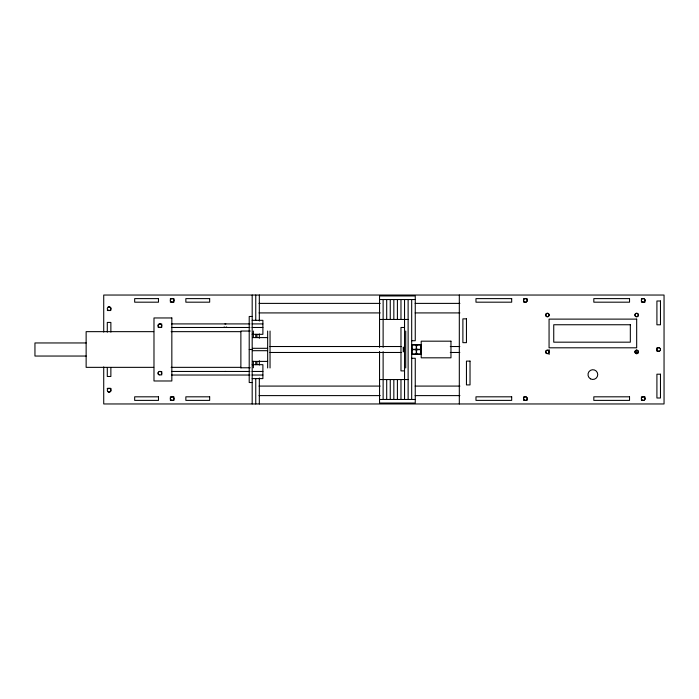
<?xml version="1.0" encoding="UTF-8"?>
<svg xmlns="http://www.w3.org/2000/svg" width="699" height="699" viewBox="0 0 699 699"><rect width="100%" height="100%" fill="white"/><g stroke="black" fill="none" stroke-linecap="round" stroke-linejoin="round"><path stroke-width="1.05" d="M412.122 344.738L412.122 354.262M416.884 344.738L416.019 349.666L416.884 354.262M416.019 344.738L416.884 349.666L416.019 354.262M420.781 354.262L420.781 344.738M171.272 298.613L173.064 298.613M526.268 298.613L523.595 298.613L523.595 301.295M642.329 298.613L644.111 298.613M379.548 299.53L415.258 299.53M173.955 302.186L170.381 302.186L170.381 298.613M523.595 302.186L526.268 302.186M645.002 302.186L641.437 302.186L641.437 298.613M259.032 303.392L380.212 303.392M415.145 303.392L459.907 303.392M108.188 306.948L109.97 306.948M107.296 310.513L110.87 310.513M259.032 312.916L380.212 312.916M415.145 312.916L459.907 312.916M252.182 316.472L249.211 316.472L249.211 382.528L252.182 382.528M379.548 319.46L408.12 319.46M252.182 320.334L262.894 320.334L262.894 334.323L252.182 334.323M159.04 323.908L160.831 323.908M171.438 323.908L249.91 323.908M252.077 323.908L262.894 323.908M158.149 327.482L161.722 327.482L161.722 323.908M171.438 327.482L249.91 327.482M252.077 327.482L262.894 327.482M404.546 327.482L400.973 327.482L400.973 370.889L404.546 370.889M250.251 331.046L240.875 331.046L240.875 367.954M153.701 331.649L86.134 331.649L86.134 367.351L153.701 367.351M171.133 331.649L240.875 331.649M252.461 337.6L267.656 337.6M411.685 340.728L415.258 340.728L415.258 295.957L379.548 295.957L379.548 347.351M86.134 342.956L34.95 342.956L34.95 356.044L86.134 356.044M411.685 344.738L421.209 344.738M412.122 344.904L416.019 344.904M416.884 344.904L420.781 344.904M269.91 346.521L401.619 346.521M450.278 346.521L459.82 346.521M657.803 347.718L659.585 347.718M252.461 348.312L267.656 348.312M412.122 349.334L416.019 349.334M416.884 349.334L420.781 349.334M249.211 349.5L252.182 349.5M412.122 349.666L416.019 349.666M416.884 349.666L420.781 349.666M252.461 350.688L267.656 350.688M657.803 351.282L659.585 351.282M269.91 352.479L401.619 352.479M450.278 352.479L459.82 352.479M412.122 354.096L416.019 354.096M416.884 354.096L420.781 354.096M411.685 354.262L421.209 354.262M411.685 358.272L415.258 358.272L415.258 403.043L379.548 403.043L379.548 351.405M252.461 361.4L267.656 361.4M252.182 364.677L262.894 364.677L262.894 378.605L252.182 378.605M171.133 367.351L240.875 367.351M240.875 367.77L250.251 367.77M159.04 371.457L160.831 371.457M171.438 371.457L249.91 371.457M252.077 371.457L262.894 371.457M171.438 375.031L249.91 375.031M252.077 375.031L262.894 375.031M379.548 379.54L408.12 379.54M259.032 386.084L380.212 386.084M415.145 386.084L459.907 386.084M107.296 388.382L110.87 388.382M107.296 388.487L110.87 388.487M108.188 392.052L109.97 392.052M259.032 395.608L380.212 395.608M415.145 395.608L459.907 395.608M173.955 396.814L170.381 396.814L170.381 400.387M523.595 396.814L526.268 396.814M645.002 396.814L641.437 396.814L641.437 400.387M379.548 399.47L415.258 399.47M171.272 400.387L173.064 400.387M526.268 400.387L523.595 400.387L523.595 397.705M642.329 400.387L644.111 400.387M660.476 348.609L660.476 350.391M656.911 347.718L656.911 351.282M645.002 299.504L645.002 301.295M645.002 397.705L645.002 399.496M636.675 350.129L636.675 353.694M549.064 349.561L549.064 354.542M527.16 298.613L527.16 301.295M527.16 397.705L527.16 400.387M459.313 295.039L459.313 403.961M416.447 344.738L416.447 354.262M411.685 299.53L411.685 399.47M408.12 299.53L408.12 399.47M405.735 331.046L405.735 367.954M404.546 299.53L404.546 399.47M400.973 299.53L400.973 319.46M400.973 379.54L400.973 399.47M397.408 299.53L397.408 319.46M397.408 379.54L397.408 399.47M393.834 299.53L393.834 319.46M393.834 379.54L393.834 399.47M390.26 299.53L390.26 319.46M390.26 379.54L390.26 399.47M386.696 299.53L386.696 319.46M386.696 379.54L386.696 399.47M383.122 299.53L383.122 347.351M383.122 351.649L383.122 399.47M270.041 331.046L270.041 367.954M267.656 331.046L267.656 367.954M259.329 295.039L259.329 321.016M259.329 333.965L259.329 338.255M259.329 360.745L259.329 365.035M259.329 377.984L259.329 403.961M256.944 334.323L256.944 337.573M256.944 361.427L256.944 364.677M255.755 295.039L255.755 320.334M255.755 334.323L255.755 337.573M255.755 361.427L255.755 364.677M255.755 378.605L255.755 403.961M253.379 331.046L253.379 337.53M253.379 361.287L253.379 367.77M252.182 295.039L252.182 403.961M173.955 298.613L173.955 301.295M173.955 397.705L173.955 400.387M161.722 371.457L161.722 375.031M158.149 324.799L158.149 326.59M158.149 372.357L158.149 374.14M110.87 307.84L110.87 309.622M110.87 332.147L110.87 322.422L107.296 322.422L107.296 332.147M110.87 367.831L110.87 376.481L107.296 376.481L107.296 367.831M110.87 389.378L110.87 391.16M103.723 332.077L103.723 295.039L664.05 295.039L664.05 403.961L103.723 403.961L103.723 366.923M224.938 371.519A1.782 1.782 0 0 1 225.864 371.519M226.668 326.957A1.782 1.782 0 0 1 224.143 326.957M224.938 323.969A1.782 1.782 0 0 1 225.864 323.969M403.463 350.776L403.358 351.877L403.358 347.123L403.463 350.776M549.187 351.912L548.942 352.803A1.782 1.782 0 0 1 546.251 353.283A1.782 1.782 0 0 1 546.251 350.548A1.782 1.782 0 0 1 548.942 351.02L549.187 351.912M158.481 298.613L134.671 298.613L134.671 302.186L158.481 302.186L158.481 298.613M209.665 298.613L185.855 298.613L185.855 302.186L209.665 302.186L209.665 298.613M511.685 298.613L475.975 298.613L475.975 302.186L511.685 302.186L511.685 298.613M629.528 298.613L593.818 298.613L593.818 302.186L629.528 302.186L629.528 298.613M660.476 300.998L656.911 300.998L656.911 324.799L660.476 324.799L660.476 300.998M171.84 317.958L153.981 317.958L153.981 380.981L171.84 380.981L171.84 317.958M466.451 318.849L462.887 318.849L462.887 342.659L466.451 342.659L466.451 318.849M636.675 319.12L549.064 319.12L549.064 347.805L636.675 347.805L636.675 319.12M630.332 324.747L553.739 324.747L553.739 342.178L630.332 342.178L630.332 324.747M450.969 341.182L421.209 341.182L421.209 357.818L450.969 357.818L450.969 341.182M470.025 361.103L466.451 361.103L466.451 384.913L470.025 384.913L470.025 361.103M660.476 374.201L656.911 374.201L656.911 398.002L660.476 398.002L660.476 374.201M158.481 396.814L134.671 396.814L134.671 400.387L158.481 400.387L158.481 396.814M209.665 396.814L185.855 396.814L185.855 400.387L209.665 400.387L209.665 396.814M511.685 396.814L475.975 396.814L475.975 400.387L511.685 400.387L511.685 396.814M629.528 396.814L593.818 396.814L593.818 400.387L629.528 400.387L629.528 396.814M635.775 353.458A1.782 1.782 0 0 0 638.458 351.912A1.782 1.782 0 0 0 635.775 350.365A1.782 1.782 0 0 0 635.775 353.458M635.775 316.56A1.782 1.782 0 0 0 638.458 315.013A1.782 1.782 0 0 0 635.775 313.467A1.782 1.782 0 0 0 635.775 316.56M546.504 316.56A1.782 1.782 0 0 0 549.187 315.013A1.782 1.782 0 0 0 546.504 313.467A1.782 1.782 0 0 0 546.504 316.56M590.428 378.814A4.884 4.884 0 0 0 597.75 374.585A4.884 4.884 0 0 0 590.428 370.365A4.884 4.884 0 0 0 590.428 378.814M524.486 400.151A1.782 1.782 0 0 0 527.16 398.605A1.782 1.782 0 0 0 524.486 397.058A1.782 1.782 0 0 0 524.486 400.151M642.329 400.151A1.782 1.782 0 0 0 645.002 398.605A1.782 1.782 0 0 0 642.329 397.058A1.782 1.782 0 0 0 642.329 400.151M657.803 351.047A1.782 1.782 0 0 0 660.476 349.5A1.782 1.782 0 0 0 657.803 347.953A1.782 1.782 0 0 0 657.803 351.047M642.329 301.942A1.782 1.782 0 0 0 645.002 300.395A1.782 1.782 0 0 0 642.329 298.849A1.782 1.782 0 0 0 642.329 301.942M524.11 301.662A1.782 1.782 0 0 0 527.098 300.858A1.782 1.782 0 0 0 524.914 298.674A1.782 1.782 0 0 0 524.11 301.662M546.592 316.402A1.608 1.608 0 0 0 549.003 315.013A1.608 1.608 0 0 0 546.592 313.624A1.608 1.608 0 0 0 546.592 316.402M546.26 353.047A1.608 1.608 0 0 0 548.951 352.331A1.608 1.608 0 0 0 546.985 350.356A1.608 1.608 0 0 0 546.26 353.047M635.872 316.402A1.608 1.608 0 0 0 638.283 315.013A1.608 1.608 0 0 0 635.872 313.624A1.608 1.608 0 0 0 635.872 316.402M635.872 353.301A1.608 1.608 0 0 0 638.283 351.912A1.608 1.608 0 0 0 635.872 350.522A1.608 1.608 0 0 0 635.872 353.301M159.04 327.237A1.782 1.782 0 0 0 161.722 325.69A1.782 1.782 0 0 0 159.04 324.144A1.782 1.782 0 0 0 159.04 327.237M159.04 374.795A1.782 1.782 0 0 0 161.722 373.249A1.782 1.782 0 0 0 159.04 371.702A1.782 1.782 0 0 0 159.04 374.795M171.272 301.942A1.782 1.782 0 0 0 173.955 300.395A1.782 1.782 0 0 0 171.272 298.849A1.782 1.782 0 0 0 171.272 301.942M171.272 400.151A1.782 1.782 0 0 0 173.955 398.605A1.782 1.782 0 0 0 171.272 397.058A1.782 1.782 0 0 0 171.272 400.151M108.188 391.72A1.782 1.782 0 0 0 110.87 390.173A1.782 1.782 0 0 0 108.188 388.627A1.782 1.782 0 0 0 108.188 391.72M108.188 310.277A1.782 1.782 0 0 0 110.87 308.731A1.782 1.782 0 0 0 108.188 307.184A1.782 1.782 0 0 0 108.188 310.277"/></g></svg>
